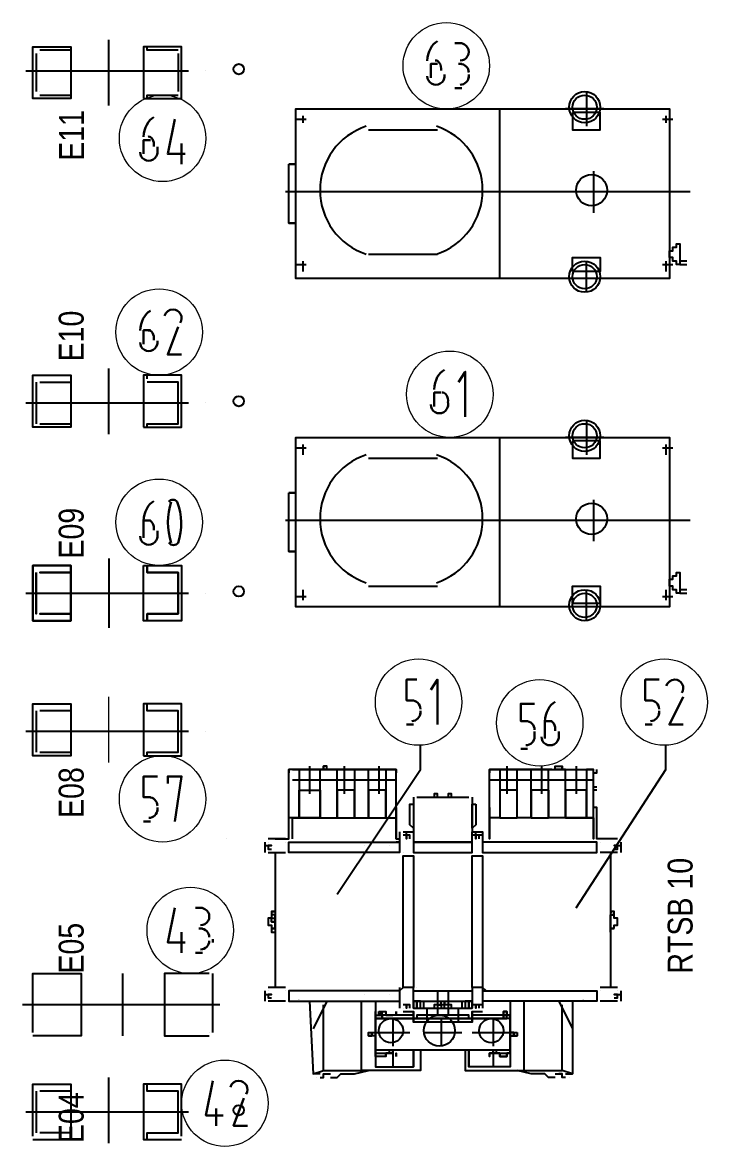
# Model space of a CAD drawing. Header units: metres. Extents: x -941 to 1333, y -28 to 1490.
# Drawn here: x 836.02 to 840.14, y 358.21 to 364.98 of the extents above; entities that cross this region are included whole.
import ezdxf

# ---------------------------------------------------------------- set-up
doc = ezdxf.new("R2010")
doc.units = ezdxf.units.M
doc.styles.add('style2A', font='swissc.ttf')

msp = doc.modelspace()

# ---------------------------------------------------------------- linework, layer by layer
at = {"lineweight": 25}
for points in [[(836.54116, 364.47943), (836.54116, 364.87517)], [(836.12459, 364.54191), (836.31205, 364.54191), (836.31205, 364.52108), (836.08293, 364.52108), (836.08293, 364.83351), (836.31205, 364.83351), (836.31205, 364.81268), (836.12459, 364.81268)], [(836.08293, 364.83351), (836.08293, 364.83351)], [(836.31205, 364.83351), (836.31205, 364.83351)], [(836.31205, 364.83351), (836.31205, 364.52108)], [(836.31205, 364.81268), (836.31205, 364.81268)], [(836.74944, 364.83351), (836.74944, 364.83351)], [(836.95773, 364.81268), (836.77027, 364.81268), (836.77027, 364.83351)], [(836.77027, 364.81268), (836.77027, 364.81268)], [(836.97856, 364.83351), (836.97856, 364.83351)], [(836.10376, 364.79185), (836.10376, 364.56274)], [(836.12459, 364.79185), (836.12459, 364.79185)], [(836.95773, 364.79185), (836.95773, 364.79185)], [(836.95773, 364.79185), (836.95773, 364.56274)], [(836.04128, 364.68771), (837.02021, 364.68771)], [(837.12435, 364.68771), (837.12435, 364.68771)], [(836.12459, 364.56274), (836.12459, 364.56274)], [(836.31205, 364.54191), (836.31205, 364.54191)], [(836.77027, 364.52108), (836.77027, 364.54191), (836.95773, 364.54191)], [(836.77027, 364.54191), (836.77027, 364.54191)], [(836.95773, 364.56274), (836.95773, 364.56274)], [(839.41548, 364.56274), (839.41548, 364.35446)], [(836.08293, 364.52108), (836.08293, 364.52108)], [(836.31205, 364.52108), (836.31205, 364.52108)], [(836.74944, 364.52108), (836.74944, 364.52108)], [(836.97856, 364.52108), (836.97856, 364.52108)], [(838.89477, 363.43801), (838.89477, 364.4586), (839.91536, 364.4586), (839.91536, 363.43801), (837.66589, 363.43801), (837.66589, 364.4586), (838.89477, 364.4586)], [(839.51962, 364.4586), (839.29051, 364.4586)], [(837.66589, 364.39611), (837.72838, 364.39611)], [(837.70755, 364.41694), (837.70755, 364.37528)], [(837.70755, 364.39611), (837.70755, 364.39611)], [(839.8737, 364.39611), (839.93619, 364.39611)], [(839.89453, 364.41694), (839.89453, 364.37528)], [(839.89453, 364.39611), (839.89453, 364.39611)], [(838.10329, 364.33363), (838.51986, 364.33363)], [(837.62424, 364.12534), (837.66589, 364.12534), (837.62424, 364.12534)], [(837.62424, 363.77126), (837.66589, 363.77126), (837.62424, 363.77126), (837.62424, 364.12534)], [(839.45713, 364.08369), (839.45713, 363.83375)], [(840.04033, 363.95872), (837.60341, 363.95872)], [(840.0195, 363.54215), (839.97784, 363.54215), (839.97784, 363.52132), (839.95702, 363.52132), (839.95702, 363.54215), (839.93619, 363.54215), (839.93619, 363.56298), (839.91536, 363.56298), (839.91536, 363.60463), (839.93619, 363.60463), (839.93619, 363.62546), (839.95702, 363.62546), (839.95702, 363.64629), (839.97784, 363.64629), (839.97784, 363.52132), (840.0195, 363.52132)], [(839.95702, 363.64629), (839.95702, 363.64629)], [(838.10329, 363.58381), (838.51986, 363.58381)], [(839.93619, 363.62546), (839.93619, 363.62546)], [(839.93619, 363.60463), (839.93619, 363.60463)], [(839.95702, 363.62546), (839.95702, 363.62546)], [(837.66589, 363.52132), (837.72838, 363.52132)], [(837.70755, 363.54215), (837.70755, 363.47966)], [(837.70755, 363.52132), (837.70755, 363.52132)], [(839.41548, 363.35469), (839.41548, 363.54215)], [(839.8737, 363.52132), (839.93619, 363.52132)], [(839.89453, 363.54215), (839.89453, 363.47966)], [(839.89453, 363.52132), (839.89453, 363.52132)], [(839.93619, 363.56298), (839.93619, 363.56298)], [(839.93619, 363.54215), (839.93619, 363.54215)], [(839.95702, 363.54215), (839.95702, 363.54215)], [(839.95702, 363.52132), (839.95702, 363.52132)], [(840.0195, 363.54215), (840.0195, 363.54215)], [(839.51962, 363.43801), (839.29051, 363.43801)], [(836.12459, 362.56321), (836.31205, 362.56321), (836.31205, 362.54239), (836.08293, 362.54239), (836.08293, 362.85481), (836.31205, 362.85481), (836.31205, 362.83398)], [(836.08293, 362.85481), (836.08293, 362.85481)], [(836.31205, 362.85481), (836.31205, 362.85481)], [(836.31205, 362.85481), (836.31205, 362.54239)], [(836.31205, 362.83398), (836.31205, 362.83398)], [(836.54116, 362.50073), (836.54116, 362.89647)], [(836.74944, 362.85481), (836.74944, 362.85481)], [(836.77027, 362.83398), (836.77027, 362.85481)], [(836.77027, 362.83398), (836.77027, 362.83398)], [(836.97856, 362.85481), (836.97856, 362.85481)], [(836.10376, 362.81315), (836.10376, 362.56321)], [(836.12459, 362.81315), (836.31205, 362.81315)], [(836.12459, 362.81315), (836.12459, 362.81315)], [(836.77027, 362.54239), (836.77027, 362.56321), (836.95773, 362.56321), (836.95773, 362.81315), (836.77027, 362.81315)], [(836.95773, 362.81315), (836.95773, 362.81315)], [(836.04128, 362.68818), (837.02021, 362.68818)], [(837.12435, 362.68818), (837.12435, 362.68818)], [(836.12459, 362.56321), (836.12459, 362.56321)], [(836.31205, 362.56321), (836.31205, 362.56321)], [(836.77027, 362.56321), (836.77027, 362.56321)], [(836.95773, 362.56321), (836.95773, 362.56321)], [(839.41548, 362.58404), (839.41548, 362.37576)], [(836.08293, 362.54239), (836.08293, 362.54239)], [(836.31205, 362.54239), (836.31205, 362.54239)], [(836.74944, 362.54239), (836.74944, 362.54239)], [(836.97856, 362.54239), (836.97856, 362.54239)], [(838.89477, 361.45931), (838.89477, 362.4799), (839.91536, 362.4799), (839.91536, 361.45931), (837.66589, 361.45931), (837.66589, 362.4799), (838.89477, 362.4799)], [(837.70755, 362.43824), (837.70755, 362.37576)], [(839.51962, 362.4799), (839.29051, 362.4799)], [(839.89453, 362.43824), (839.89453, 362.37576)], [(837.66589, 362.41741), (837.72838, 362.41741)], [(837.70755, 362.41741), (837.70755, 362.41741)], [(839.8737, 362.41741), (839.93619, 362.41741)], [(839.89453, 362.41741), (839.89453, 362.41741)], [(838.10329, 362.35493), (838.51986, 362.35493)], [(837.62424, 362.14665), (837.66589, 362.14665), (837.62424, 362.14665)], [(837.62424, 361.79256), (837.66589, 361.79256), (837.62424, 361.79256), (837.62424, 362.14665)], [(839.45713, 362.10499), (839.45713, 361.85505)], [(840.04033, 361.98002), (837.60341, 361.98002)], [(836.54116, 361.75091), (836.54116, 361.33434)], [(836.08293, 361.70925), (836.08293, 361.70925)], [(836.08293, 361.70925), (836.08293, 361.70925)], [(836.31205, 361.70925), (836.31205, 361.70925)], [(836.31205, 361.70925), (836.31205, 361.70925)], [(836.74944, 361.70925), (836.74944, 361.70925)], [(836.74944, 361.70925), (836.74944, 361.70925)], [(836.97856, 361.70925), (836.97856, 361.70925)], [(836.97856, 361.70925), (836.97856, 361.70925)], [(836.12459, 361.66759), (836.12459, 361.66759)], [(836.12459, 361.66759), (836.12459, 361.66759)], [(836.31205, 361.66759), (836.31205, 361.66759)], [(836.31205, 361.66759), (836.31205, 361.66759)], [(836.77027, 361.66759), (836.77027, 361.66759)], [(836.77027, 361.66759), (836.77027, 361.66759)], [(836.95773, 361.66759), (836.95773, 361.66759)], [(836.95773, 361.66759), (836.95773, 361.66759)], [(840.0195, 361.56345), (839.97784, 361.56345), (839.97784, 361.54262), (839.95702, 361.54262), (839.95702, 361.56345), (839.93619, 361.56345), (839.93619, 361.58428), (839.91536, 361.58428), (839.91536, 361.62594), (839.93619, 361.62594), (839.93619, 361.64676), (839.95702, 361.64676), (839.95702, 361.66759), (839.97784, 361.66759), (839.97784, 361.54262), (840.0195, 361.54262)], [(839.93619, 361.64676), (839.93619, 361.64676)], [(839.93619, 361.62594), (839.93619, 361.62594)], [(839.95702, 361.66759), (839.95702, 361.66759)], [(839.95702, 361.64676), (839.95702, 361.64676)], [(837.70755, 361.56345), (837.70755, 361.50097)], [(838.10329, 361.58428), (838.51986, 361.58428)], [(839.41548, 361.37599), (839.41548, 361.56345)], [(839.89453, 361.56345), (839.89453, 361.50097)], [(839.93619, 361.58428), (839.93619, 361.58428)], [(839.93619, 361.56345), (839.93619, 361.56345)], [(839.95702, 361.56345), (839.95702, 361.56345)], [(836.04128, 361.54262), (837.02021, 361.54262)], [(837.12435, 361.54262), (837.12435, 361.54262)], [(837.12435, 361.54262), (837.12435, 361.54262)], [(837.66589, 361.52179), (837.72838, 361.52179)], [(837.70755, 361.52179), (837.70755, 361.52179)], [(839.8737, 361.52179), (839.93619, 361.52179)], [(839.89453, 361.52179), (839.89453, 361.52179)], [(839.95702, 361.54262), (839.95702, 361.54262)], [(840.0195, 361.54262), (840.0195, 361.54262)], [(836.12459, 361.41765), (836.12459, 361.41765)], [(836.12459, 361.41765), (836.12459, 361.41765)], [(836.31205, 361.41765), (836.31205, 361.41765)], [(836.31205, 361.41765), (836.31205, 361.41765)], [(836.77027, 361.41765), (836.77027, 361.41765)], [(836.77027, 361.41765), (836.77027, 361.41765)], [(836.95773, 361.41765), (836.95773, 361.41765)], [(836.95773, 361.41765), (836.95773, 361.41765)], [(839.51962, 361.45931), (839.29051, 361.45931)], [(836.08293, 361.37599), (836.08293, 361.37599)], [(836.08293, 361.37599), (836.08293, 361.37599)], [(836.31205, 361.37599), (836.31205, 361.37599)], [(836.31205, 361.37599), (836.31205, 361.37599)], [(836.74944, 361.37599), (836.74944, 361.37599)], [(836.74944, 361.37599), (836.74944, 361.37599)], [(836.97856, 361.37599), (836.97856, 361.37599)], [(836.97856, 361.37599), (836.97856, 361.37599)], [(836.12459, 360.58452), (836.31205, 360.58452), (836.31205, 360.56369), (836.08293, 360.56369), (836.08293, 360.87611), (836.31205, 360.87611), (836.31205, 360.83446), (836.12459, 360.83446)], [(836.08293, 360.87611), (836.08293, 360.87611)], [(836.31205, 360.87611), (836.31205, 360.87611)], [(836.31205, 360.87611), (836.31205, 360.56369)], [(836.74944, 360.87611), (836.74944, 360.87611)], [(836.77027, 360.56369), (836.77027, 360.58452), (836.95773, 360.58452), (836.95773, 360.83446), (836.77027, 360.83446), (836.77027, 360.87611)], [(836.97856, 360.87611), (836.97856, 360.87611)], [(836.10376, 360.83446), (836.10376, 360.58452)], [(836.12459, 360.83446), (836.12459, 360.83446)], [(836.31205, 360.83446), (836.31205, 360.83446)], [(836.77027, 360.83446), (836.77027, 360.83446)], [(836.95773, 360.83446), (836.95773, 360.83446)], [(837.02021, 360.70949), (836.04128, 360.70949)], [(837.12435, 360.70949), (837.12435, 360.70949)], [(837.91583, 359.73055), (838.41571, 360.48037), (838.41571, 360.62617)], [(839.35299, 359.64724), (839.89453, 360.48037), (839.89453, 360.62617)], [(836.08293, 360.56369), (836.08293, 360.56369)], [(836.12459, 360.58452), (836.12459, 360.58452)], [(836.31205, 360.58452), (836.31205, 360.58452)], [(836.31205, 360.56369), (836.31205, 360.56369)], [(836.74944, 360.56369), (836.74944, 360.56369)], [(836.77027, 360.58452), (836.77027, 360.58452)], [(836.95773, 360.58452), (836.95773, 360.58452)], [(836.97856, 360.56369), (836.97856, 360.56369)], [(837.64506, 360.06381), (837.64506, 360.18878), (837.81169, 360.18878), (837.68672, 360.18878), (837.68672, 360.3554), (837.81169, 360.3554), (837.81169, 360.18878), (837.81169, 360.48037), (837.79086, 360.48037), (837.70755, 360.48037), (837.68672, 360.48037), (837.68672, 360.18878), (837.62424, 360.18878)], [(837.64506, 360.48037), (837.68672, 360.48037), (837.62424, 360.48037), (837.62424, 360.45955)], [(837.62424, 360.06381), (837.62424, 360.48037)], [(837.64506, 360.48037), (837.64506, 360.48037)], [(837.68672, 360.48037), (837.68672, 360.48037)], [(837.74921, 360.5012), (837.74921, 360.33457)], [(837.74921, 360.48037), (837.74921, 360.48037)], [(837.85335, 360.48037), (837.83252, 360.48037), (837.81169, 360.48037), (837.91583, 360.48037), (837.99915, 360.48037), (838.01998, 360.48037), (838.01998, 360.18878), (838.01998, 360.3554), (837.91583, 360.3554), (837.91583, 360.18878), (837.91583, 360.48037), (837.895, 360.48037), (837.85335, 360.48037), (837.85335, 360.5012), (837.83252, 360.5012), (837.83252, 360.48037), (837.83252, 360.5012)], [(837.81169, 360.48037), (837.81169, 360.48037)], [(837.81169, 360.18878), (837.85335, 360.18878), (837.91583, 360.18878), (838.01998, 360.18878), (838.10329, 360.18878), (838.20743, 360.18878), (838.20743, 360.3554), (838.10329, 360.3554), (838.10329, 360.18878), (838.10329, 360.48037), (838.20743, 360.48037)], [(837.81169, 360.48037), (837.81169, 360.48037)], [(837.83252, 360.5012), (837.83252, 360.5012)], [(837.83252, 360.48037), (837.83252, 360.48037)], [(837.85335, 360.48037), (837.85335, 360.48037)], [(837.85335, 360.48037), (837.85335, 360.48037)], [(837.895, 360.48037), (837.895, 360.48037)], [(837.895, 360.48037), (838.01998, 360.48037), (837.91583, 360.48037)], [(837.91583, 360.48037), (837.91583, 360.48037)], [(837.95749, 360.5012), (837.95749, 360.33457)], [(837.95749, 360.48037), (837.95749, 360.48037)], [(838.01998, 360.48037), (838.01998, 360.48037)], [(838.01998, 360.48037), (838.01998, 360.48037)], [(838.10329, 360.48037), (838.10329, 360.48037)], [(838.10329, 360.48037), (838.10329, 360.48037)], [(838.16577, 360.5012), (838.16577, 360.33457)], [(838.16577, 360.48037), (838.16577, 360.48037)], [(838.20743, 360.48037), (838.20743, 360.48037)], [(838.22826, 360.48037), (838.22826, 360.48037)], [(838.22826, 360.48037), (838.26992, 360.48037)], [(838.26992, 360.45955), (838.26992, 360.48037), (838.26992, 360.45955)], [(838.26992, 360.48037), (838.26992, 360.48037)], [(839.08222, 360.18878), (838.99891, 360.18878), (838.99891, 360.3554), (838.89477, 360.3554), (838.89477, 360.18878), (838.99891, 360.18878), (838.99891, 360.48037), (838.89477, 360.48037), (838.87394, 360.48037), (838.99891, 360.48037), (839.08222, 360.48037), (838.99891, 360.48037), (838.97808, 360.48037), (838.89477, 360.48037), (838.89477, 360.18878), (838.83228, 360.18878), (838.83228, 360.06381), (838.83228, 360.48037)], [(838.87394, 360.48037), (838.83228, 360.48037), (838.89477, 360.48037)], [(838.83228, 360.45955), (838.83228, 360.48037), (838.83228, 360.45955)], [(838.83228, 360.48037), (838.83228, 360.48037)], [(838.87394, 360.48037), (838.87394, 360.48037)], [(838.89477, 360.48037), (838.89477, 360.48037)], [(838.93642, 360.5012), (838.93642, 360.33457)], [(838.93642, 360.48037), (838.93642, 360.48037)], [(838.99891, 360.48037), (838.99891, 360.48037)], [(838.99891, 360.48037), (838.99891, 360.48037)], [(839.18637, 360.3554), (839.18637, 360.18878), (839.18637, 360.3554), (839.08222, 360.3554), (839.08222, 360.18878), (839.08222, 360.48037), (839.10305, 360.48037), (839.18637, 360.48037), (839.29051, 360.48037), (839.26968, 360.48037), (839.26968, 360.5012), (839.26968, 360.48037), (839.22802, 360.48037), (839.22802, 360.5012), (839.26968, 360.5012)], [(839.08222, 360.48037), (839.08222, 360.48037)], [(839.08222, 360.3554), (839.08222, 360.18878), (839.18637, 360.18878), (839.18637, 360.48037), (839.20719, 360.48037), (839.24885, 360.48037)], [(839.08222, 360.48037), (839.08222, 360.48037)], [(839.20719, 360.48037), (839.08222, 360.48037), (839.18637, 360.48037)], [(839.14471, 360.5012), (839.14471, 360.33457)], [(839.14471, 360.48037), (839.14471, 360.48037)], [(839.18637, 360.48037), (839.18637, 360.48037)], [(839.20719, 360.48037), (839.20719, 360.48037)], [(839.24885, 360.48037), (839.24885, 360.48037)], [(839.26968, 360.5012), (839.26968, 360.5012)], [(839.26968, 360.48037), (839.26968, 360.48037)], [(839.29051, 360.48037), (839.29051, 360.48037)], [(839.29051, 360.48037), (839.41548, 360.48037), (839.45713, 360.48037)], [(839.29051, 360.48037), (839.29051, 360.48037)], [(839.35299, 360.5012), (839.35299, 360.33457)], [(839.35299, 360.48037), (839.35299, 360.48037)], [(839.41548, 360.48037), (839.41548, 360.48037)], [(839.45713, 360.18878), (839.45713, 360.06381), (839.45713, 360.48037), (839.41548, 360.48037)], [(839.45713, 360.48037), (839.45713, 360.48037)], [(839.45713, 360.45955), (839.47796, 360.45955), (839.47796, 360.48037)], [(837.62424, 360.45955), (837.62424, 360.45955)], [(837.64506, 360.41789), (837.85335, 360.41789), (838.06163, 360.41789)], [(838.0408, 360.41789), (838.26992, 360.41789)], [(838.26992, 360.45955), (838.26992, 360.45955)], [(838.83228, 360.45955), (838.83228, 360.45955)], [(838.83228, 360.41789), (839.0614, 360.41789)], [(839.01974, 360.41789), (839.24885, 360.41789), (839.45713, 360.41789)], [(837.62424, 360.37623), (837.62424, 360.37623)], [(837.62424, 360.3554), (837.62424, 360.3554)], [(837.62424, 360.3554), (837.62424, 360.3554)], [(837.68672, 360.3554), (837.81169, 360.3554)], [(838.49903, 360.33457), (838.49903, 360.33457)], [(838.51986, 360.31375), (838.51986, 360.33457), (838.49903, 360.33457), (838.49903, 360.31375)], [(838.51986, 360.33457), (838.51986, 360.33457)], [(838.60317, 360.31375), (838.60317, 360.33457), (838.58234, 360.33457), (838.58234, 360.31375)], [(838.58234, 360.33457), (838.58234, 360.33457)], [(838.60317, 360.33457), (838.60317, 360.33457)], [(839.45713, 360.37623), (839.47796, 360.37623)], [(839.47796, 360.3554), (839.45713, 360.3554)], [(839.47796, 360.3554), (839.47796, 360.3554)], [(838.37406, 360.31375), (838.37406, 360.10546)], [(838.37406, 360.27209), (838.37406, 360.27209)], [(838.39489, 360.31375), (838.70731, 360.31375)], [(838.72814, 360.31375), (838.72814, 360.10546)], [(838.72814, 360.27209), (838.72814, 360.27209)], [(837.54092, 360.06381), (837.62424, 360.06381), (837.62424, 360.25126)], [(837.62424, 360.25126), (837.62424, 360.25126)], [(838.26992, 360.25126), (838.26992, 360.06381), (838.29074, 360.06381)], [(838.26992, 360.25126), (838.26992, 360.25126)], [(838.83228, 360.25126), (838.83228, 360.25126)], [(838.83228, 360.25126), (838.83228, 360.06381)], [(839.56128, 360.06381), (839.47796, 360.06381), (839.47796, 360.25126), (839.45713, 360.25126)], [(838.37406, 360.12629), (838.37406, 360.12629)], [(838.72814, 360.12629), (838.72814, 360.12629)], [(839.18637, 360.18878), (839.18637, 360.18878)], [(839.29051, 360.18878), (839.24885, 360.18878), (839.18637, 360.18878)], [(837.24932, 360.06381), (837.24932, 360.06381)], [(837.60341, 360.06381), (837.49927, 360.06381)], [(837.54092, 360.06381), (837.54092, 360.06381)], [(838.29074, 360.10546), (838.29074, 359.98049), (837.62424, 359.98049), (837.62424, 360.04298), (838.29074, 360.04298), (838.26992, 360.04298)], [(837.62424, 360.06381), (837.62424, 360.06381)], [(837.62424, 360.06381), (837.62424, 360.06381)], [(838.26992, 360.06381), (838.26992, 360.06381)], [(838.26992, 360.06381), (838.26992, 360.06381)], [(838.31157, 360.10546), (838.37406, 360.10546), (838.37406, 359.98049), (838.72814, 359.98049), (838.72814, 360.10546), (838.79063, 360.10546), (838.79063, 359.98049), (839.47796, 359.98049), (839.47796, 360.04298), (838.79063, 360.04298)], [(838.35323, 360.06381), (838.35323, 360.08463), (838.31157, 360.08463)], [(838.3324, 360.08463), (838.3324, 360.06381), (838.3324, 360.10546)], [(838.3324, 360.08463), (838.3324, 360.08463)], [(838.3324, 360.06381), (838.3324, 360.06381)], [(838.79063, 360.08463), (838.72814, 360.08463)], [(838.74897, 360.08463), (838.74897, 360.06381), (838.74897, 360.10546)], [(838.74897, 360.08463), (838.74897, 360.08463)], [(838.74897, 360.06381), (838.74897, 360.06381)], [(838.7698, 360.06381), (838.7698, 360.08463)], [(839.47796, 360.06381), (839.47796, 360.06381)], [(839.47796, 360.06381), (839.47796, 360.06381)], [(839.60293, 360.06381), (839.49879, 360.06381)], [(837.47844, 360.04298), (837.47844, 359.98049)], [(837.47844, 360.02215), (837.52009, 360.02215), (837.49927, 360.02215), (837.49927, 360.00132), (837.52009, 360.00132)], [(837.49927, 360.04298), (837.49927, 360.04298)], [(837.49927, 360.02215), (837.49927, 360.02215)], [(837.52009, 360.02215), (837.52009, 360.02215)], [(837.60341, 360.04298), (837.60341, 360.04298)], [(837.62424, 360.04298), (837.62424, 360.04298)], [(838.08246, 360.02215), (838.08246, 360.02215)], [(838.08246, 360.02215), (838.08246, 360.02215)], [(838.22826, 360.02215), (838.22826, 360.02215)], [(838.22826, 360.02215), (838.22826, 360.02215)], [(839.47796, 360.04298), (839.47796, 360.04298)], [(839.49879, 360.04298), (839.49879, 360.04298)], [(839.58211, 360.00132), (839.60293, 360.00132), (839.60293, 360.02215), (839.58211, 360.02215), (839.62376, 360.02215)], [(839.58211, 360.02215), (839.58211, 360.02215)], [(839.60293, 360.04298), (839.60293, 360.04298)], [(839.60293, 360.02215), (839.60293, 360.02215)], [(839.62376, 359.98049), (839.62376, 360.04298)], [(837.49927, 359.98049), (837.49927, 359.98049)], [(837.49927, 359.98049), (837.60341, 359.98049)], [(837.54092, 359.98049), (837.54092, 359.16818)], [(838.31157, 359.98049), (838.31157, 359.98049)], [(838.31157, 359.16818), (838.31157, 359.95966), (838.37406, 359.95966), (838.37406, 359.16818)], [(838.37406, 359.98049), (838.37406, 359.98049)], [(838.72814, 359.16818), (838.72814, 359.95966), (838.79063, 359.95966), (838.79063, 359.16818), (838.79063, 359.04321)], [(838.79063, 359.98049), (838.79063, 359.98049)], [(839.60293, 359.98049), (839.49879, 359.98049)], [(839.49879, 359.98049), (839.49879, 359.98049)], [(839.56128, 359.98049), (839.56128, 359.16818)], [(837.52009, 359.52227), (837.54092, 359.52227), (837.54092, 359.60558), (837.52009, 359.60558), (837.52009, 359.58475), (837.49927, 359.58475), (837.49927, 359.56392), (837.49927, 359.5431), (837.52009, 359.5431), (837.52009, 359.52227), (837.52009, 359.50144), (837.54092, 359.50144)], [(837.52009, 359.62641), (837.54092, 359.62641), (837.52009, 359.62641), (837.52009, 359.60558)], [(837.52009, 359.60558), (837.52009, 359.60558)], [(837.54092, 359.5431), (837.54092, 359.56392), (837.52009, 359.56392), (837.52009, 359.58475), (837.54092, 359.58475)], [(837.54092, 359.62641), (837.54092, 359.62641)], [(837.54092, 359.62641), (837.54092, 359.62641)], [(837.54092, 359.62641), (837.54092, 359.62641)], [(837.54092, 359.62641), (837.54092, 359.62641)], [(837.54092, 359.62641), (837.54092, 359.62641)], [(837.54092, 359.62641), (837.54092, 359.62641)], [(839.56128, 359.62641), (839.56128, 359.62641)], [(839.58211, 359.52227), (839.58211, 359.5431), (839.60293, 359.5431), (839.60293, 359.56392), (839.60293, 359.58475), (839.58211, 359.58475), (839.58211, 359.60558), (839.58211, 359.62641), (839.56128, 359.62641)], [(839.56128, 359.62641), (839.56128, 359.62641)], [(839.56128, 359.62641), (839.56128, 359.62641)], [(839.56128, 359.62641), (839.56128, 359.62641)], [(839.56128, 359.62641), (839.56128, 359.62641)], [(839.56128, 359.62641), (839.56128, 359.62641)], [(839.56128, 359.50144), (839.56128, 359.52227), (839.56128, 359.60558), (839.58211, 359.60558)], [(839.56128, 359.60558), (839.56128, 359.60558)], [(839.58211, 359.60558), (839.56128, 359.60558), (839.58211, 359.60558)], [(839.56128, 359.58475), (839.56128, 359.58475)], [(839.56128, 359.58475), (839.56128, 359.56392), (839.56128, 359.5431)], [(837.49927, 359.56392), (837.49927, 359.56392)], [(837.52009, 359.56392), (837.52009, 359.56392)], [(837.52009, 359.56392), (837.52009, 359.56392)], [(837.52009, 359.56392), (837.54092, 359.56392), (837.52009, 359.56392)], [(837.52009, 359.52227), (837.52009, 359.52227)], [(837.52009, 359.52227), (837.52009, 359.52227)], [(837.52009, 359.52227), (837.54092, 359.52227), (837.52009, 359.52227)], [(837.54092, 359.5431), (837.54092, 359.5431)], [(837.54092, 359.52227), (837.54092, 359.52227)], [(839.56128, 359.52227), (839.56128, 359.52227)], [(839.56128, 359.52227), (839.56128, 359.52227)], [(839.56128, 359.52227), (839.56128, 359.52227)], [(839.56128, 359.52227), (839.56128, 359.52227)], [(839.56128, 359.52227), (839.56128, 359.52227)], [(839.58211, 359.52227), (839.56128, 359.52227), (839.58211, 359.52227)], [(839.58211, 359.52227), (839.58211, 359.52227)], [(839.58211, 359.52227), (839.58211, 359.52227)], [(837.54092, 359.50144), (837.54092, 359.50144)], [(837.54092, 359.50144), (837.54092, 359.50144)], [(837.54092, 359.50144), (837.54092, 359.50144)], [(837.54092, 359.50144), (837.54092, 359.50144)], [(839.56128, 359.50144), (839.56128, 359.50144)], [(839.56128, 359.50144), (839.56128, 359.50144)], [(839.56128, 359.50144), (839.56128, 359.50144)], [(839.56128, 359.50144), (839.56128, 359.50144)], [(839.56128, 359.50144), (839.56128, 359.50144)], [(836.08293, 359.2515), (836.08293, 359.2515)], [(836.08293, 358.89742), (836.08293, 359.2515), (836.3537, 359.2515), (836.37453, 359.2515), (836.37453, 358.87659), (836.3537, 358.87659), (836.08293, 358.87659)], [(836.3537, 359.2515), (836.3537, 359.2515)], [(836.62447, 358.87659), (836.62447, 359.2515)], [(837.14518, 359.2515), (836.87441, 359.2515), (836.87441, 358.87659), (837.14518, 358.87659)], [(836.87441, 359.2515), (836.87441, 359.2515)], [(836.87441, 359.2515), (836.87441, 359.2515)], [(837.14518, 359.2515), (837.14518, 359.2515)], [(837.16601, 358.89742), (837.16601, 359.2515)], [(837.47844, 359.14736), (837.47844, 359.08487)], [(837.47844, 359.12653), (837.52009, 359.12653), (837.49927, 359.12653), (837.49927, 359.1057), (837.52009, 359.1057)], [(837.60341, 359.16818), (837.49927, 359.16818)], [(837.49927, 359.14736), (837.49927, 359.14736)], [(837.49927, 359.12653), (837.49927, 359.12653)], [(837.52009, 359.12653), (837.52009, 359.12653)], [(837.60341, 359.14736), (837.60341, 359.14736)], [(838.37406, 359.04321), (838.37406, 359.16818), (838.31157, 359.16818), (838.29074, 359.14736), (837.62424, 359.14736), (837.62424, 359.08487), (838.29074, 359.08487)], [(838.08246, 359.12653), (838.08246, 359.12653)], [(838.08246, 359.12653), (838.08246, 359.12653)], [(838.22826, 359.12653), (838.22826, 359.12653)], [(838.22826, 359.12653), (838.22826, 359.12653)], [(838.29074, 359.16818), (838.29074, 359.04321)], [(838.37406, 359.16818), (838.37406, 359.16818)], [(838.37406, 359.14736), (838.72814, 359.14736)], [(838.39489, 359.16818), (838.39489, 359.16818)], [(838.51986, 359.14736), (838.51986, 359.00156)], [(838.51986, 359.14736), (838.51986, 359.14736)], [(838.58234, 359.14736), (838.58234, 359.00156)], [(838.58234, 359.14736), (838.58234, 359.14736)], [(838.72814, 359.16818), (838.72814, 359.16818)], [(838.81145, 359.14736), (838.79063, 359.16818), (838.72814, 359.16818), (838.72814, 359.04321)], [(838.79063, 359.16818), (838.79063, 359.16818)], [(838.79063, 359.14736), (839.47796, 359.14736), (839.47796, 359.08487), (838.79063, 359.08487)], [(839.60293, 359.16818), (839.49879, 359.16818)], [(839.49879, 359.14736), (839.49879, 359.14736)], [(839.58211, 359.1057), (839.60293, 359.1057), (839.60293, 359.12653), (839.58211, 359.12653), (839.62376, 359.12653)], [(839.58211, 359.12653), (839.58211, 359.12653)], [(839.60293, 359.14736), (839.60293, 359.14736)], [(839.60293, 359.12653), (839.60293, 359.12653)], [(839.62376, 359.08487), (839.62376, 359.14736)], [(837.20767, 359.06404), (836.02045, 359.06404)], [(837.60341, 359.08487), (837.49927, 359.08487)], [(837.74921, 359.08487), (837.77003, 358.64747), (837.83252, 358.6683), (837.83252, 359.06404)], [(837.85335, 359.08487), (837.77003, 358.91824)], [(838.41571, 358.79327), (838.41571, 358.6683), (838.06163, 358.6683), (838.06163, 359.08487)], [(838.14495, 359.08487), (838.14495, 358.68913), (838.37406, 358.68913), (838.37406, 358.79327), (838.37406, 358.68913)], [(838.35323, 359.04321), (838.35323, 359.06404), (838.31157, 359.06404)], [(838.31157, 359.04321), (838.31157, 359.04321)], [(838.3324, 359.06404), (838.3324, 359.06404)], [(838.3324, 359.04321), (838.3324, 359.04321)], [(838.41571, 359.04321), (838.41571, 359.08487), (838.37406, 359.08487), (838.37406, 359.04321), (838.41571, 359.04321), (838.43654, 359.04321), (838.66566, 359.04321), (838.68648, 359.04321), (838.72814, 359.04321), (838.72814, 359.08487), (838.68648, 359.08487), (838.68648, 359.04321)], [(838.37406, 359.08487), (838.72814, 359.08487)], [(838.41571, 359.06404), (838.41571, 359.06404)], [(838.41571, 359.06404), (838.41571, 359.06404)], [(838.43654, 359.04321), (838.43654, 359.08487), (838.66566, 359.08487), (838.66566, 359.04321)], [(838.43654, 359.06404), (838.43654, 359.06404)], [(838.45737, 358.9599), (838.45737, 359.04321)], [(838.60317, 359.04321), (838.60317, 359.06404), (838.49903, 359.06404), (838.49903, 359.04321)], [(838.51986, 359.08487), (838.51986, 359.06404), (838.54069, 359.06404), (838.54069, 359.08487)], [(838.51986, 359.06404), (838.54069, 359.06404), (838.54069, 359.04321)], [(838.54069, 359.06404), (838.54069, 359.06404)], [(838.54069, 359.06404), (838.54069, 359.06404)], [(838.56151, 359.06404), (838.56151, 359.06404)], [(838.56151, 359.06404), (838.56151, 359.06404)], [(838.56151, 359.04321), (838.56151, 359.06404)], [(838.56151, 359.06404), (838.56151, 359.06404)], [(838.64483, 358.9599), (838.64483, 359.04321)], [(838.66566, 359.06404), (838.66566, 359.06404)], [(838.66566, 359.06404), (838.66566, 359.06404)], [(838.68648, 358.79327), (838.68648, 358.6683), (839.04057, 358.6683), (839.04057, 359.08487)], [(838.68648, 359.06404), (838.68648, 359.06404)], [(838.70731, 359.04321), (838.70731, 359.08487), (838.70731, 359.04321)], [(838.95725, 359.08487), (838.95725, 358.68913), (838.70731, 358.68913), (838.70731, 358.79327), (838.70731, 358.68913)], [(838.79063, 359.06404), (838.72814, 359.06404)], [(838.74897, 359.06404), (838.74897, 359.06404)], [(838.74897, 359.04321), (838.74897, 359.04321)], [(838.7698, 359.04321), (838.7698, 359.06404)], [(838.79063, 359.04321), (838.79063, 359.04321)], [(839.22802, 358.62665), (839.18637, 358.62665), (839.16554, 358.64747), (839.08222, 358.64747), (838.99891, 358.6683), (839.26968, 358.6683), (839.26968, 359.06404)], [(839.24885, 359.08487), (839.33216, 358.91824)], [(839.33216, 359.08487), (839.33216, 358.64747), (839.26968, 358.6683)], [(839.60293, 359.08487), (839.49879, 359.08487)], [(839.49879, 359.08487), (839.49879, 359.08487)], [(838.12412, 358.89742), (838.14495, 358.89742), (838.14495, 359.00156), (838.14495, 358.89742), (838.35323, 358.89742)], [(838.14495, 358.98073), (838.14495, 358.79327), (838.14495, 358.98073), (838.93642, 358.98073), (838.93642, 359.00156), (838.9156, 359.00156), (838.72814, 359.00156), (838.72814, 358.98073), (838.72814, 358.9599), (838.37406, 358.9599), (838.37406, 359.02239), (838.37406, 358.9599)], [(838.14495, 359.02239), (838.14495, 359.02239)], [(838.14495, 358.79327), (838.95725, 358.79327), (838.95725, 358.98073), (838.93642, 358.98073), (838.14495, 358.98073), (838.14495, 359.02239), (838.14495, 359.00156), (838.1866, 359.00156)], [(838.14495, 359.00156), (838.14495, 359.00156)], [(838.14495, 359.00156), (838.14495, 359.00156)], [(838.14495, 359.00156), (838.14495, 359.00156)], [(838.14495, 359.00156), (838.14495, 359.00156)], [(838.14495, 358.98073), (838.14495, 358.98073)], [(838.14495, 358.98073), (838.14495, 358.98073)], [(838.16577, 359.02239), (838.16577, 359.02239)], [(838.16577, 359.02239), (838.16577, 359.02239)], [(838.16577, 359.02239), (838.16577, 359.02239)], [(838.16577, 359.02239), (838.16577, 359.02239)], [(838.16577, 359.02239), (838.16577, 359.02239)], [(838.16577, 359.02239), (838.16577, 359.02239)], [(838.16577, 359.00156), (838.16577, 359.00156)], [(838.37406, 358.98073), (838.37406, 359.00156), (838.1866, 359.00156), (838.1866, 358.98073), (838.1866, 359.02239), (838.20743, 359.02239), (838.20743, 359.00156), (838.24909, 359.00156), (838.22826, 359.00156)], [(838.1866, 359.00156), (838.1866, 359.00156)], [(838.20743, 359.02239), (838.20743, 359.02239)], [(838.20743, 359.02239), (838.20743, 359.00156)], [(838.20743, 359.00156), (838.20743, 359.00156)], [(838.20743, 359.00156), (838.20743, 359.00156)], [(838.22826, 359.00156), (838.22826, 359.00156)], [(838.22826, 359.00156), (838.22826, 359.00156)], [(838.24909, 359.00156), (838.24909, 359.00156)], [(838.24909, 359.00156), (838.24909, 359.00156)], [(838.24909, 358.98073), (838.24909, 358.8141)], [(838.26992, 359.02239), (838.26992, 359.02239)], [(838.26992, 359.02239), (838.26992, 359.00156), (838.26992, 359.02239)], [(838.31157, 359.02239), (838.37406, 359.02239)], [(838.37406, 358.98073), (838.37406, 358.98073)], [(838.70731, 358.98073), (838.70731, 359.00156), (838.39489, 359.00156), (838.39489, 358.98073)], [(838.54069, 358.98073), (838.54069, 358.8141)], [(838.72814, 358.9599), (838.72814, 359.02239), (838.72814, 358.98073)], [(838.72814, 359.02239), (838.79063, 359.02239)], [(838.85311, 358.98073), (838.85311, 358.8141)], [(838.9156, 359.02239), (838.9156, 359.00156), (838.93642, 359.00156), (838.93642, 359.02239), (838.9156, 359.02239), (838.9156, 359.00156), (838.9156, 358.98073), (838.9156, 359.00156), (838.9156, 359.02239), (838.93642, 359.02239)], [(838.9156, 359.02239), (838.9156, 359.02239)], [(838.9156, 359.00156), (838.9156, 359.00156)], [(838.9156, 359.00156), (838.9156, 359.00156)], [(838.9156, 359.00156), (838.9156, 359.00156)], [(838.9156, 359.00156), (838.9156, 359.00156)], [(838.93642, 359.02239), (838.93642, 359.02239)], [(838.93642, 359.02239), (838.93642, 359.02239)], [(838.93642, 359.02239), (838.93642, 359.02239)], [(838.93642, 359.02239), (838.93642, 359.02239)], [(838.93642, 359.00156), (838.93642, 359.00156)], [(838.93642, 359.00156), (838.93642, 359.00156)], [(838.95725, 358.98073), (838.95725, 359.00156), (838.93642, 359.00156)], [(838.93642, 359.00156), (838.93642, 359.00156)], [(838.93642, 359.00156), (838.95725, 359.00156)], [(838.93642, 359.00156), (838.93642, 359.00156)], [(838.93642, 359.00156), (838.93642, 359.00156)], [(838.93642, 358.98073), (838.93642, 358.98073)], [(838.95725, 359.00156), (838.95725, 358.98073)], [(838.95725, 359.00156), (838.95725, 359.00156)], [(838.95725, 359.00156), (838.95725, 359.00156)], [(838.95725, 358.79327), (838.95725, 358.98073), (838.95725, 358.79327)], [(838.95725, 358.98073), (838.95725, 358.98073)], [(838.95725, 358.98073), (838.95725, 358.98073)], [(838.37406, 358.9599), (838.37406, 358.9599)], [(838.72814, 358.9599), (838.72814, 358.9599)], [(836.08293, 358.89742), (836.08293, 358.89742)], [(836.3537, 358.87659), (836.3537, 358.87659)], [(836.87441, 358.87659), (836.87441, 358.87659)], [(836.87441, 358.87659), (836.87441, 358.87659)], [(837.14518, 358.89742), (837.14518, 358.89742)], [(838.10329, 358.89742), (838.10329, 358.89742)], [(838.10329, 358.89742), (838.10329, 358.89742)], [(838.10329, 358.89742), (838.12412, 358.89742)], [(838.10329, 358.89742), (838.10329, 358.89742)], [(838.10329, 358.89742), (838.12412, 358.89742)], [(838.12412, 358.87659), (838.10329, 358.87659), (838.10329, 358.89742), (838.12412, 358.89742)], [(838.10329, 358.89742), (838.10329, 358.89742)], [(838.10329, 358.89742), (838.10329, 358.89742)], [(838.10329, 358.89742), (838.12412, 358.89742)], [(838.10329, 358.89742), (838.14495, 358.89742), (838.14495, 358.87659)], [(838.10329, 358.89742), (838.10329, 358.89742)], [(838.10329, 358.87659), (838.10329, 358.87659)], [(838.10329, 358.87659), (838.10329, 358.87659)], [(838.10329, 358.87659), (838.10329, 358.87659)], [(838.10329, 358.87659), (838.10329, 358.87659)], [(838.14495, 358.87659), (838.12412, 358.87659), (838.10329, 358.87659)], [(838.14495, 358.87659), (838.10329, 358.87659)], [(838.10329, 358.87659), (838.10329, 358.87659)], [(838.12412, 358.89742), (838.12412, 358.89742)], [(838.12412, 358.89742), (838.12412, 358.89742)], [(838.12412, 358.89742), (838.12412, 358.89742)], [(838.12412, 358.89742), (838.12412, 358.89742)], [(838.12412, 358.89742), (838.12412, 358.89742)], [(838.12412, 358.89742), (838.12412, 358.89742)], [(838.12412, 358.87659), (838.12412, 358.89742), (838.12412, 358.87659)], [(838.12412, 358.89742), (838.12412, 358.89742)], [(838.12412, 358.89742), (838.12412, 358.87659)], [(838.12412, 358.89742), (838.12412, 358.89742)], [(838.12412, 358.89742), (838.12412, 358.87659)], [(838.12412, 358.89742), (838.12412, 358.89742)], [(838.12412, 358.89742), (838.12412, 358.89742)], [(838.12412, 358.89742), (838.12412, 358.89742)], [(838.12412, 358.89742), (838.12412, 358.89742)], [(838.12412, 358.87659), (838.12412, 358.87659)], [(838.12412, 358.87659), (838.12412, 358.87659)], [(838.12412, 358.87659), (838.12412, 358.87659)], [(838.12412, 358.87659), (838.12412, 358.87659)], [(838.14495, 358.89742), (838.14495, 358.89742)], [(838.14495, 358.89742), (838.14495, 358.89742)], [(838.14495, 358.89742), (838.14495, 358.89742)], [(838.14495, 358.89742), (838.14495, 358.89742)], [(838.14495, 358.87659), (838.14495, 358.87659)], [(838.14495, 358.87659), (838.14495, 358.87659)], [(838.14495, 358.87659), (838.14495, 358.87659)], [(838.14495, 358.87659), (838.14495, 358.87659)], [(838.14495, 358.87659), (838.14495, 358.87659)], [(838.14495, 358.77244), (838.14495, 358.87659)], [(838.14495, 358.77244), (838.14495, 358.87659)], [(838.14495, 358.87659), (838.14495, 358.87659)], [(838.43654, 358.89742), (838.66566, 358.89742)], [(838.72814, 358.89742), (838.95725, 358.89742)], [(838.95725, 358.89742), (838.95725, 358.89742)], [(838.95725, 358.89742), (838.95725, 358.89742)], [(838.95725, 358.89742), (838.95725, 358.89742)], [(838.95725, 358.89742), (838.95725, 358.89742)], [(838.97808, 358.89742), (838.95725, 358.89742), (838.97808, 358.89742)], [(838.95725, 358.89742), (838.95725, 358.89742)], [(838.95725, 358.87659), (838.95725, 358.89742)], [(838.95725, 358.89742), (838.95725, 358.89742)], [(838.95725, 358.89742), (838.95725, 358.89742)], [(838.95725, 358.89742), (838.97808, 358.89742)], [(838.95725, 358.89742), (838.99891, 358.89742)], [(838.95725, 358.89742), (838.95725, 358.89742)], [(838.95725, 358.87659), (838.95725, 358.87659)], [(838.95725, 358.87659), (838.95725, 358.87659)], [(838.95725, 358.87659), (838.95725, 358.87659)], [(838.97808, 358.87659), (838.95725, 358.87659)], [(838.95725, 358.87659), (838.99891, 358.87659), (838.97808, 358.87659)], [(838.95725, 358.87659), (838.95725, 358.87659)], [(838.97808, 358.89742), (838.97808, 358.89742)], [(838.97808, 358.89742), (838.97808, 358.89742)], [(838.97808, 358.89742), (838.97808, 358.89742)], [(838.97808, 358.89742), (838.97808, 358.89742)], [(838.97808, 358.89742), (838.97808, 358.89742)], [(838.97808, 358.89742), (838.97808, 358.89742)], [(838.97808, 358.89742), (838.97808, 358.89742)], [(838.97808, 358.89742), (838.97808, 358.87659), (838.97808, 358.89742)], [(838.99891, 358.87659), (838.97808, 358.87659), (838.97808, 358.89742), (838.99891, 358.89742)], [(838.97808, 358.89742), (838.97808, 358.89742)], [(838.97808, 358.89742), (838.97808, 358.89742)], [(838.97808, 358.89742), (838.97808, 358.89742)], [(838.97808, 358.89742), (838.97808, 358.89742)], [(838.97808, 358.89742), (838.99891, 358.89742)], [(838.97808, 358.87659), (838.97808, 358.87659)], [(838.97808, 358.87659), (838.97808, 358.87659)], [(838.97808, 358.87659), (838.97808, 358.87659)], [(838.97808, 358.87659), (838.97808, 358.87659)], [(838.99891, 358.89742), (838.99891, 358.89742)], [(838.99891, 358.89742), (838.99891, 358.89742)], [(838.99891, 358.89742), (838.99891, 358.89742)], [(838.99891, 358.89742), (838.99891, 358.89742)], [(838.99891, 358.87659), (838.99891, 358.87659)], [(838.99891, 358.87659), (838.99891, 358.87659)], [(838.99891, 358.87659), (838.99891, 358.87659)], [(838.99891, 358.87659), (838.99891, 358.87659)], [(838.14495, 358.79327), (838.14495, 358.79327)], [(838.14495, 358.77244), (838.14495, 358.77244)], [(838.14495, 358.77244), (838.14495, 358.77244)], [(838.14495, 358.77244), (838.14495, 358.77244)], [(838.14495, 358.77244), (838.14495, 358.77244)], [(838.16577, 358.77244), (838.16577, 358.77244)], [(838.16577, 358.77244), (838.16577, 358.77244)], [(838.20743, 358.77244), (838.20743, 358.77244)], [(838.20743, 358.77244), (838.20743, 358.77244)], [(838.20743, 358.75162), (838.20743, 358.77244)], [(838.20743, 358.77244), (838.20743, 358.77244)], [(838.20743, 358.77244), (838.20743, 358.77244)], [(838.22826, 358.79327), (838.22826, 358.77244), (838.24909, 358.77244), (838.24909, 358.79327), (838.24909, 358.77244), (838.24909, 358.68913)], [(838.22826, 358.77244), (838.22826, 358.77244)], [(838.24909, 358.77244), (838.24909, 358.77244)], [(838.24909, 358.77244), (838.24909, 358.77244)], [(838.24909, 358.77244), (838.24909, 358.77244)], [(838.26992, 358.75162), (838.26992, 358.77244), (838.26992, 358.75162)], [(838.89477, 358.77244), (838.89477, 358.75162), (838.89477, 358.77244), (838.89477, 358.75162), (838.89477, 358.77244), (838.83228, 358.77244), (838.95725, 358.77244), (838.95725, 358.79327), (838.95725, 358.77244), (838.93642, 358.77244), (838.93642, 358.75162), (838.89477, 358.75162), (838.93642, 358.75162), (838.93642, 358.77244), (838.95725, 358.77244), (838.93642, 358.77244), (838.95725, 358.77244)], [(838.83228, 358.77244), (838.83228, 358.77244)], [(838.83228, 358.77244), (838.83228, 358.77244)], [(838.83228, 358.77244), (838.83228, 358.75162), (838.83228, 358.77244)], [(838.85311, 358.79327), (838.85311, 358.77244), (838.87394, 358.77244), (838.87394, 358.79327)], [(838.85311, 358.77244), (838.85311, 358.79327), (838.85311, 358.77244)], [(838.85311, 358.77244), (838.85311, 358.77244)], [(838.85311, 358.77244), (838.85311, 358.68913)], [(838.87394, 358.77244), (838.87394, 358.77244)], [(838.89477, 358.77244), (838.89477, 358.77244)], [(838.89477, 358.77244), (838.89477, 358.77244)], [(838.89477, 358.77244), (838.89477, 358.77244)], [(838.89477, 358.77244), (838.89477, 358.77244)], [(838.89477, 358.77244), (838.89477, 358.77244)], [(838.89477, 358.77244), (838.89477, 358.77244)], [(838.93642, 358.77244), (838.93642, 358.77244)], [(838.93642, 358.77244), (838.93642, 358.77244)], [(838.93642, 358.77244), (838.93642, 358.77244)], [(838.93642, 358.77244), (838.93642, 358.77244)], [(838.93642, 358.77244), (838.93642, 358.77244)], [(838.93642, 358.77244), (838.93642, 358.77244)], [(838.95725, 358.79327), (838.95725, 358.79327)], [(838.95725, 358.79327), (838.95725, 358.79327)], [(838.95725, 358.77244), (838.95725, 358.79327), (838.95725, 358.77244)], [(838.95725, 358.79327), (838.95725, 358.79327)], [(838.95725, 358.77244), (838.95725, 358.77244)], [(838.95725, 358.77244), (838.95725, 358.77244)], [(838.95725, 358.77244), (838.95725, 358.77244)], [(838.95725, 358.77244), (838.95725, 358.77244)], [(838.95725, 358.77244), (838.95725, 358.77244)], [(838.95725, 358.77244), (838.95725, 358.77244)], [(838.20743, 358.75162), (838.20743, 358.75162)], [(838.26992, 358.75162), (838.26992, 358.75162)], [(838.83228, 358.75162), (838.83228, 358.75162)], [(838.89477, 358.75162), (838.89477, 358.75162)], [(838.89477, 358.75162), (838.89477, 358.75162)], [(838.93642, 358.75162), (838.93642, 358.75162)], [(838.93642, 358.75162), (838.93642, 358.75162)], [(837.77003, 358.64747), (837.77003, 358.64747)], [(837.77003, 358.64747), (837.77003, 358.64747)], [(837.81169, 358.64747), (837.79086, 358.64747), (837.77003, 358.64747)], [(837.79086, 358.64747), (837.79086, 358.64747)], [(837.81169, 358.62665), (837.83252, 358.62665), (837.83252, 358.64747), (837.87418, 358.64747)], [(837.81169, 358.64747), (837.81169, 358.64747)], [(837.83252, 358.6683), (837.83252, 358.6683)], [(837.83252, 358.6683), (838.08246, 358.6683)], [(837.83252, 358.64747), (837.83252, 358.64747)], [(837.87418, 358.62665), (837.91583, 358.62665), (837.93666, 358.64747), (838.01998, 358.64747), (838.10329, 358.6683)], [(837.87418, 358.64747), (837.87418, 358.64747)], [(837.87418, 358.64747), (837.87418, 358.64747)], [(838.06163, 358.6683), (838.06163, 358.6683)], [(838.08246, 358.6683), (838.08246, 358.6683)], [(838.08246, 358.6683), (838.08246, 358.6683)], [(838.99891, 358.6683), (838.99891, 358.6683)], [(838.99891, 358.6683), (838.99891, 358.6683)], [(839.04057, 358.6683), (839.04057, 358.6683)], [(839.22802, 358.64747), (839.22802, 358.64747)], [(839.22802, 358.64747), (839.22802, 358.64747)], [(839.22802, 358.64747), (839.26968, 358.64747), (839.24885, 358.64747)], [(839.26968, 358.6683), (839.26968, 358.6683)], [(839.29051, 358.62665), (839.26968, 358.62665), (839.26968, 358.64747)], [(839.29051, 358.64747), (839.29051, 358.64747)], [(839.29051, 358.64747), (839.31134, 358.64747), (839.33216, 358.64747)], [(839.31134, 358.64747), (839.31134, 358.64747)], [(839.33216, 358.64747), (839.33216, 358.64747)], [(839.33216, 358.64747), (839.33216, 358.64747)], [(836.08293, 358.27256), (836.08293, 358.58499), (836.31205, 358.58499), (836.31205, 358.54333), (836.12459, 358.54333)], [(836.08293, 358.58499), (836.08293, 358.58499)], [(836.31205, 358.58499), (836.31205, 358.58499)], [(836.31205, 358.58499), (836.31205, 358.25173)], [(836.54116, 358.23091), (836.54116, 358.62665)], [(836.97856, 358.27256), (836.97856, 358.58499), (836.74944, 358.58499), (836.74944, 358.25173), (836.97856, 358.25173)], [(836.74944, 358.58499), (836.74944, 358.58499)], [(836.77027, 358.25173), (836.77027, 358.29339), (836.95773, 358.29339), (836.95773, 358.54333), (836.77027, 358.54333), (836.77027, 358.58499)], [(836.97856, 358.58499), (836.97856, 358.58499)], [(837.79086, 358.62665), (837.79086, 358.62665)], [(837.81169, 358.62665), (837.81169, 358.62665)], [(837.81169, 358.62665), (837.81169, 358.62665)], [(837.83252, 358.62665), (837.83252, 358.62665)], [(837.83252, 358.62665), (837.83252, 358.62665)], [(837.91583, 358.62665), (837.91583, 358.62665)], [(839.18637, 358.62665), (839.18637, 358.62665)], [(839.26968, 358.62665), (839.26968, 358.62665)], [(839.26968, 358.62665), (839.26968, 358.62665)], [(839.29051, 358.62665), (839.29051, 358.62665)], [(839.29051, 358.62665), (839.29051, 358.62665)], [(839.31134, 358.62665), (839.31134, 358.62665)], [(836.10376, 358.54333), (836.10376, 358.29339)], [(836.12459, 358.54333), (836.12459, 358.54333)], [(836.31205, 358.54333), (836.31205, 358.54333)], [(836.77027, 358.54333), (836.77027, 358.54333)], [(836.95773, 358.54333), (836.95773, 358.54333)], [(836.04128, 358.41836), (837.02021, 358.41836)], [(837.12435, 358.41836), (837.12435, 358.41836)], [(836.08293, 358.25173), (836.31205, 358.25173), (836.31205, 358.29339), (836.12459, 358.29339)], [(836.08293, 358.27256), (836.08293, 358.27256)], [(836.12459, 358.29339), (836.12459, 358.29339)], [(836.31205, 358.29339), (836.31205, 358.29339)], [(836.31205, 358.25173), (836.31205, 358.25173)], [(836.74944, 358.25173), (836.74944, 358.25173)], [(836.77027, 358.29339), (836.77027, 358.29339)], [(836.95773, 358.29339), (836.95773, 358.29339)], [(836.97856, 358.27256), (836.97856, 358.27256)]]:
    msp.add_lwpolyline(points, dxfattribs=at)
for points in [[(836.74944, 364.52108), (836.97856, 364.52108), (836.97856, 364.83351), (836.74944, 364.83351)], [(839.33216, 364.43777), (839.33216, 364.33363), (839.49879, 364.33363), (839.49879, 364.43777)], [(839.33216, 363.47966), (839.33216, 363.56298), (839.49879, 363.56298), (839.49879, 363.47966)], [(836.74944, 362.54239), (836.97856, 362.54239), (836.97856, 362.85481), (836.74944, 362.85481)], [(839.33216, 362.45907), (839.33216, 362.35493), (839.49879, 362.35493), (839.49879, 362.45907)], [(836.31205, 361.70925), (836.31205, 361.37599), (836.08293, 361.37599), (836.31205, 361.37599), (836.31205, 361.41765), (836.31205, 361.37599), (836.31205, 361.70925), (836.31205, 361.66759), (836.31205, 361.70925), (836.08293, 361.70925), (836.08293, 361.37599), (836.08293, 361.70925)], [(836.74944, 361.70925), (836.97856, 361.70925), (836.97856, 361.37599), (836.74944, 361.37599)], [(836.74944, 361.70925), (836.97856, 361.70925), (836.97856, 361.37599), (836.74944, 361.37599)], [(836.77027, 361.37599), (836.77027, 361.41765), (836.95773, 361.41765), (836.95773, 361.66759), (836.77027, 361.66759), (836.77027, 361.70925), (836.77027, 361.66759), (836.95773, 361.66759), (836.95773, 361.41765), (836.77027, 361.41765)], [(836.10376, 361.66759), (836.10376, 361.41765)], [(836.31205, 361.66759), (836.12459, 361.66759)], [(839.33216, 361.48014), (839.33216, 361.58428), (839.49879, 361.58428), (839.49879, 361.48014)], [(836.31205, 361.41765), (836.12459, 361.41765)], [(836.74944, 360.56369), (836.97856, 360.56369), (836.97856, 360.87611), (836.74944, 360.87611)], [(837.81169, 360.48037), (837.68672, 360.48037)], [(838.20743, 360.48037), (838.20743, 360.18878), (838.26992, 360.18878), (838.26992, 360.06381), (838.26992, 360.48037), (838.20743, 360.48037), (838.22826, 360.48037), (838.10329, 360.48037), (838.01998, 360.48037), (838.10329, 360.48037), (838.12412, 360.48037)], [(839.41548, 360.3554), (839.29051, 360.3554), (839.29051, 360.18878), (839.29051, 360.48037), (839.31134, 360.48037), (839.39465, 360.48037), (839.41548, 360.48037), (839.41548, 360.18878)], [(838.37406, 360.27209), (838.37406, 360.12629), (838.35323, 360.14712), (838.35323, 360.27209)], [(838.74897, 360.27209), (838.74897, 360.14712), (838.72814, 360.12629), (838.72814, 360.27209)], [(839.45713, 360.18878), (839.29051, 360.18878), (839.41548, 360.18878)], [(838.72814, 360.04298), (838.37406, 360.04298)], [(838.3324, 359.06404), (838.3324, 359.04321)], [(838.39489, 359.08487), (838.39489, 359.04321)], [(838.56151, 359.08487), (838.56151, 359.06404)], [(838.74897, 359.06404), (838.74897, 359.04321)], [(838.16577, 359.02239), (838.1866, 359.02239), (838.16577, 359.00156)], [(838.93642, 359.00156), (838.9156, 359.00156), (838.9156, 359.02239), (838.93642, 359.02239)], [(838.12412, 358.87659), (838.10329, 358.87659)], [(838.14495, 358.87659), (838.14495, 358.89742)], [(838.95725, 358.89742), (838.95725, 358.87659)], [(838.95725, 358.87659), (838.95725, 358.89742), (838.95725, 358.87659), (838.95725, 358.89742)], [(838.99891, 358.89742), (838.99891, 358.87659), (838.97808, 358.87659), (838.97808, 358.89742)], [(838.16577, 358.75162), (838.14495, 358.75162), (838.14495, 358.77244), (838.24909, 358.77244), (838.20743, 358.77244), (838.20743, 358.75162)]]:
    msp.add_lwpolyline(points, close=True, dxfattribs=at)
at = {"lineweight": 30}
for points in [[(838.624, 364.85434), (838.66566, 364.85434)], [(838.51986, 364.72937), (838.4782, 364.72937), (838.4782, 364.64605)], [(838.66566, 364.72937), (838.64483, 364.72937)], [(838.56151, 364.64605), (838.56151, 364.66688)], [(838.70731, 364.66688), (838.70731, 364.64605)], [(838.66566, 364.58357), (838.624, 364.58357)], [(836.9369, 364.39611), (836.89524, 364.18783), (836.99938, 364.18783)], [(836.7911, 364.27114), (836.74944, 364.27114), (836.74944, 364.18783)], [(836.83276, 364.18783), (836.83276, 364.22949)], [(836.97856, 364.25031), (836.97856, 364.12534)], [(836.7911, 363.12558), (836.74944, 363.12558), (836.74944, 363.04227)], [(836.95773, 363.14641), (836.89524, 362.97978), (836.97856, 362.97978)], [(836.83276, 363.04227), (836.83276, 363.0631)], [(838.68648, 362.60487), (838.68648, 362.87564), (838.64483, 362.81315)], [(838.54069, 362.75067), (838.49903, 362.75067), (838.49903, 362.66736)], [(838.58234, 362.66736), (838.58234, 362.68818)], [(836.7911, 361.98002), (836.74944, 361.98002), (836.74944, 361.87588)], [(836.83276, 361.87588), (836.83276, 361.91753)], [(838.37406, 360.89694), (838.3324, 360.89694), (838.3324, 361.02191), (838.39489, 361.02191)], [(838.51986, 360.75114), (838.51986, 361.02191), (838.4782, 360.95943)], [(839.81122, 360.89694), (839.76956, 360.89694), (839.76956, 361.02191), (839.85287, 361.02191)], [(839.0614, 360.77197), (839.01974, 360.77197), (839.01974, 360.87611), (839.10305, 360.87611)], [(839.99867, 360.91777), (839.91536, 360.75114), (839.99867, 360.75114)], [(838.41571, 360.81363), (838.41571, 360.83446)], [(839.85287, 360.81363), (839.85287, 360.83446)], [(838.3324, 360.75114), (838.37406, 360.75114)], [(839.20719, 360.77197), (839.16554, 360.77197), (839.16554, 360.66783)], [(839.76956, 360.75114), (839.81122, 360.75114)], [(839.10305, 360.66783), (839.10305, 360.70949)], [(839.24885, 360.66783), (839.24885, 360.70949)], [(839.01974, 360.60534), (839.0614, 360.60534)], [(836.7911, 360.31375), (836.74944, 360.31375), (836.74944, 360.43872), (836.83276, 360.43872)], [(836.9369, 360.16795), (836.97856, 360.43872), (836.89524, 360.43872), (836.89524, 360.39706)], [(836.83276, 360.23043), (836.83276, 360.25126)], [(836.74944, 360.16795), (836.7911, 360.16795)], [(836.9369, 359.64724), (836.89524, 359.43895), (836.99938, 359.43895)], [(837.06187, 359.64724), (837.10353, 359.64724)], [(837.10353, 359.52227), (837.0827, 359.52227)], [(836.97856, 359.50144), (836.97856, 359.37647)], [(837.16601, 359.45978), (837.16601, 359.43895)], [(837.10353, 359.37647), (837.06187, 359.37647)], [(837.16601, 358.60582), (837.12435, 358.39753), (837.2285, 358.39753)], [(837.35347, 358.50168), (837.29098, 358.33505), (837.37429, 358.33505)], [(837.18684, 358.43919), (837.18684, 358.33505)]]:
    msp.add_lwpolyline(points, dxfattribs=at)
for points in [[(836.97064, 363.17089, 0.5906538), (836.92697, 363.25055, 0.3385929), (836.87637, 363.21259)], [(836.90137, 361.84688, 0.5041169), (836.95742, 361.84624, 0.1713246), (836.95159, 362.09233, 0.5041169), (836.90138, 362.09233)], [(839.99076, 360.94225, 0.5906538), (839.94709, 361.02191, 0.3385929), (839.89648, 360.98395)], [(837.36638, 358.52616, 0.5906538), (837.32271, 358.60582, 0.3385929), (837.27211, 358.56786)]]:
    msp.add_lwpolyline(points, format="xyb", dxfattribs=at)
at = {"lineweight": 18}
for points in [[(836.54116, 361.75091), (836.54116, 361.33434)], [(836.04128, 361.54262), (837.02021, 361.54262)], [(836.54116, 360.52203), (836.54116, 360.91777)]]:
    msp.add_lwpolyline(points, dxfattribs=at)
for centre in [(838.57193, 364.71895), (836.864, 364.28156), (836.84317, 363.11517), (838.59276, 362.74026), (836.84317, 361.9696), (838.4053, 360.88653), (839.88412, 360.88653), (839.13429, 360.76156), (836.864, 360.30333), (837.03063, 359.51185), (837.23891, 358.47043)]:
    msp.add_circle(centre, 0.26035, dxfattribs=at)
at = {"lineweight": 25}
for centre, radius in [((837.32222, 364.69812), 0.03124), ((839.40506, 364.46901), 0.09373), ((839.40506, 364.46901), 0.0729), ((839.44672, 363.96913), 0.09373), ((839.40506, 363.44842), 0.09373), ((839.40506, 363.44842), 0.0729), ((837.32222, 362.6986), 0.03124), ((839.40506, 362.49031), 0.09373), ((839.40506, 362.49031), 0.0729), ((839.44672, 361.99043), 0.09373), ((837.32222, 361.55304), 0.03124), ((837.32222, 361.55304), 0.03124), ((839.40506, 361.46972), 0.09373), ((839.40506, 361.46972), 0.0729), ((838.23867, 358.90783), 0.0729), ((838.23867, 358.90783), 0.0729), ((838.53027, 358.90783), 0.09373), ((838.53027, 358.90783), 0.09373), ((838.8427, 358.90783), 0.0729), ((838.8427, 358.90783), 0.0729), ((837.32222, 358.42878), 0.03124)]:
    msp.add_circle(centre, radius, dxfattribs=at)
at = {"lineweight": 30}
for centre, radius, start, end in [((838.65524, 364.80226), 0.05207, 269.997414, 90.002586), ((838.65524, 364.6773), 0.05207, 359.997414, 90.002586), ((838.50944, 364.65647), 0.05207, 179.997414, 0.002586), ((838.65524, 364.65647), 0.05207, 269.997414, 0.002586), ((836.78068, 364.19824), 0.05207, 179.997414, 0.002586), ((836.78068, 363.05268), 0.05207, 179.997414, 0.002586), ((838.53027, 362.67777), 0.05207, 179.997414, 0.002586), ((837.26585, 361.9696), 0.37061, 160.556422, 199.443578), ((836.78068, 361.88629), 0.05207, 179.997414, 0.002586), ((838.36365, 360.84487), 0.05207, 359.997414, 90.002586), ((839.80081, 360.84487), 0.05207, 359.997414, 90.002586), ((838.36365, 360.82404), 0.05207, 269.997414, 0.002586), ((839.80081, 360.82404), 0.05207, 269.997414, 0.002586), ((839.05098, 360.7199), 0.05207, 359.997414, 90.002586), ((839.05098, 360.67824), 0.05207, 269.997414, 0.002586), ((839.19678, 360.67824), 0.05207, 179.997414, 0.002586), ((836.78069, 360.26168), 0.05207, 359.997414, 90.002586), ((836.78069, 360.24084), 0.05207, 269.997414, 0.002586), ((837.09311, 359.59516), 0.05207, 269.997414, 90.002586), ((837.09311, 359.4702), 0.05207, 359.997414, 90.002586), ((837.09311, 359.44937), 0.05207, 269.997414, 0.002586)]:
    msp.add_arc(centre, radius, start, end, dxfattribs=at)
at = {"lineweight": 25}
for centre, radius, start, end in [((838.21784, 363.96913), 0.40615, 108.347153, 251.652847), ((838.38447, 363.96913), 0.40615, 288.347153, 71.652847), ((838.21784, 361.99043), 0.40615, 108.347153, 251.652847), ((838.38447, 361.99043), 0.40615, 288.347153, 71.652847), ((839.50884, 359.574), 0.0734, 42.253144, 44.091833), ((839.50909, 359.57425), 0.07304, 35.676779, 37.781959), ((837.5721, 359.57434), 0.07283, 175.665138, 177.776381), ((837.5721, 359.57433), 0.07283, 182.223619, 184.334862), ((837.71789, 359.09529), 0.03117, 178.081979, 181.181928), ((839.36348, 359.09529), 0.03117, 358.818072, 1.918021)]:
    msp.add_arc(centre, radius, start, end, dxfattribs=at)
at = {"lineweight": 30}
for points in [[(838.51933, 364.86715), (838.48415, 364.84884), (838.45987, 364.80208), (838.45755, 364.74817)], [(838.53153, 364.73495), (838.52463, 364.74645), (838.51489, 364.75192), (838.50522, 364.74972)], [(838.5404, 364.69109), (838.54172, 364.70721), (838.53844, 364.72344), (838.53153, 364.73495)], [(836.8114, 364.40893), (836.77622, 364.39062), (836.75194, 364.34386), (836.74963, 364.28995)], [(836.80277, 364.27672), (836.79587, 364.28823), (836.78614, 364.29369), (836.77646, 364.29149)], [(836.81164, 364.23286), (836.81297, 364.24899), (836.80968, 364.26521), (836.80277, 364.27672)], [(836.79057, 363.24254), (836.75539, 363.22423), (836.73112, 363.17747), (836.7288, 363.12356)], [(836.80277, 363.11033), (836.79587, 363.12184), (836.78614, 363.1273), (836.77646, 363.1251)], [(836.81164, 363.06647), (836.81297, 363.0826), (836.80968, 363.09882), (836.80277, 363.11033)], [(838.56098, 362.88845), (838.52581, 362.87015), (838.50153, 362.82339), (838.49921, 362.76948)], [(838.57319, 362.73542), (838.56628, 362.74692), (838.55655, 362.75239), (838.54688, 362.75019)], [(838.58206, 362.69156), (838.58338, 362.70769), (838.58009, 362.72391), (838.57319, 362.73542)], [(836.8114, 362.09697), (836.77622, 362.07867), (836.75194, 362.03191), (836.74963, 361.978)], [(836.80277, 361.96477), (836.79587, 361.97627), (836.78614, 361.98174), (836.77646, 361.97954)], [(836.81164, 361.92091), (836.81297, 361.93703), (836.80968, 361.95326), (836.80277, 361.96477)], [(839.22749, 360.88893), (839.19232, 360.87062), (839.16804, 360.82386), (839.16572, 360.76995)], [(839.21887, 360.75672), (839.21196, 360.76823), (839.20223, 360.77369), (839.19256, 360.77149)], [(839.22774, 360.71286), (839.22906, 360.72899), (839.22577, 360.74521), (839.21887, 360.75672)]]:
    msp.add_open_spline(points, degree=3, dxfattribs=at)

# ---------------------------------------------------------------- texts
at = {"char_height": 0.149988, "attachment_point": 7, "rotation": 90, "style": 'style2A'}
for s, insert in [('E11', (836.39083, 364.14617)), ('E10', (836.39083, 362.93812)), ('E09', (836.39083, 361.75091)), ('E08', (836.39083, 360.18878)), ('RTSB 10', (840.05663, 359.2515)), ('E05', (836.39083, 359.2515)), ('E04', (836.39083, 358.23091))]:
    msp.add_mtext(s, dxfattribs=dict(at, insert=insert))

doc.saveas('drawing.dxf')
